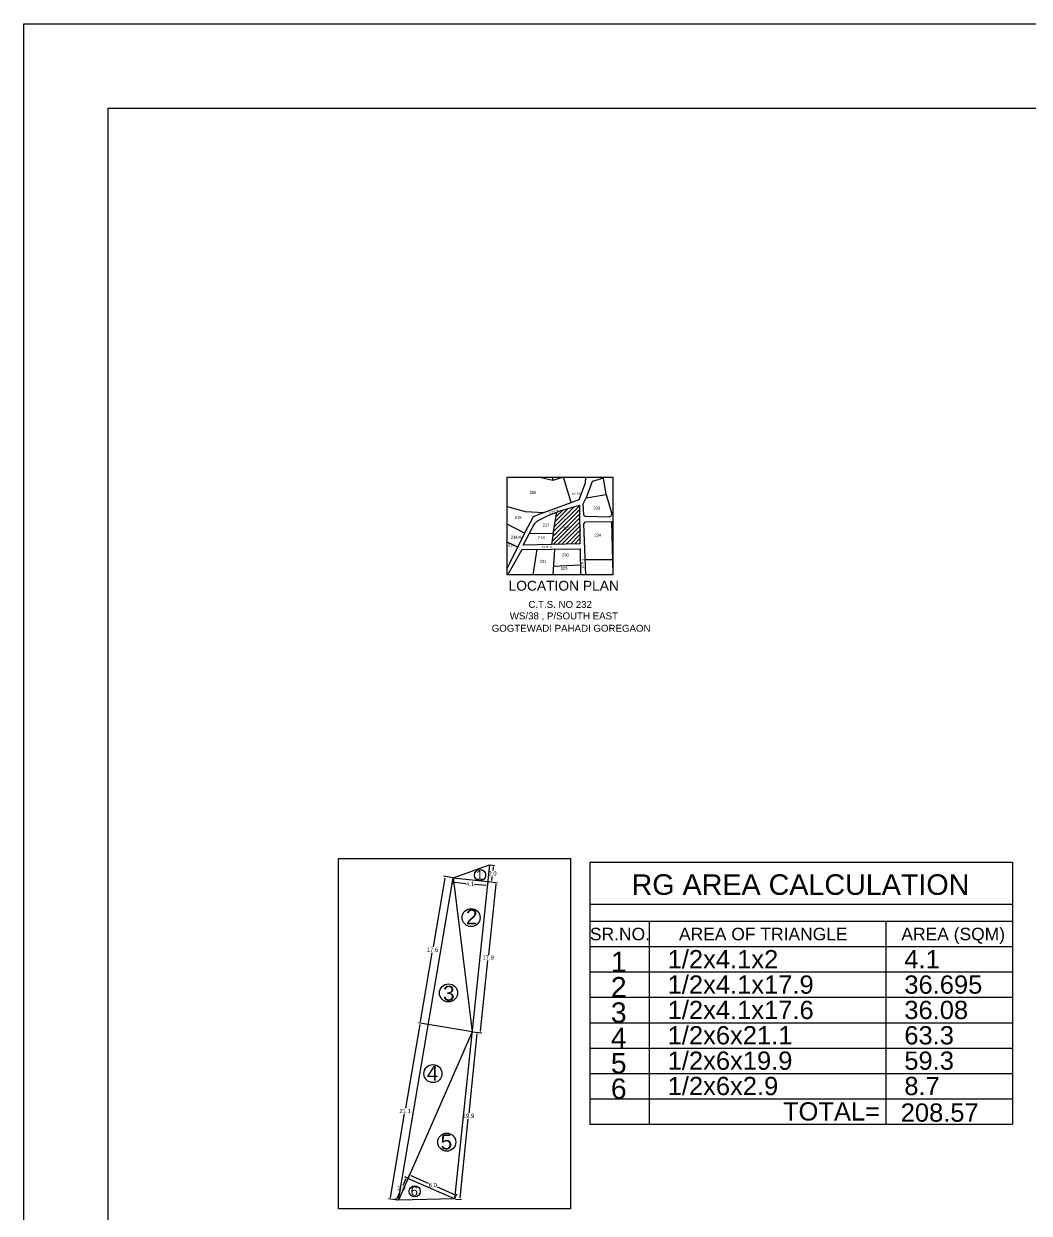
# Model space of a CAD drawing. Header units: metres. Extents: x 29392 to 32022, y 3934 to 33962.
# Drawn here: x 29391.8 to 29510.8, y 4387.8 to 4528.5 of the extents above; entities that cross this region are included whole.
import ezdxf

# ---------------------------------------------------------------- set-up
doc = ezdxf.new("R2010")
doc.units = ezdxf.units.M
doc.layers.add('text', color=7, linetype='Continuous', lineweight=5)
doc.styles.get("Standard").update_dxf_attribs({"font": 'arial.ttf'})
doc.dimstyles.get("Standard").update_dxf_attribs({"dimtxt": 0.1, "dimasz": 0.18, "dimexe": 0.18, "dimexo": 0.0625, "dimgap": 0.09, "dimtad": 0, "dimtih": 1, "dimtoh": 1, "dimdec": 1, "dimzin": 0, "dimdsep": 46, "dimtxsty": 'Standard', "dimcen": 0.09, "dimadec": 0, "dimazin": 0, "dimtfac": 1, "dimtdec": 1, "dimtofl": 0, "dimtmove": 0, "dimatfit": 3, "dimfxl": 1, "dimtolj": 1, "dimtzin": 0, "dimarcsym": 0})

# ---------------------------------------------------------------- blocks, each defined once
blk = doc.blocks.new('*D109')
at = {"color": 0, "lineweight": -2, "transparency": 16777216}
for p, q in [((29442.62, 4427.4), (29442.56, 4426.8)), ((29442.76, 4426.96), (29444.12, 4426.82)), ((29446.49, 4426.57), (29445.13, 4426.71)), ((29446.72, 4426.97), (29446.65, 4426.37))]:
    blk.add_line(p, q, dxfattribs=at)
at = {"color": 0, "transparency": 16777216}
for points in [[(29442.76, 4426.99), (29442.75, 4426.93), (29442.58, 4426.98)], [(29446.5, 4426.6), (29446.49, 4426.54), (29446.67, 4426.55)]]:
    blk.add_solid(points, dxfattribs=at)
at = {"layer": 'Defpoints', "color": 0, "transparency": 16777216}
for p in [(29442.63, 4427.47), (29446.67, 4426.55), (29446.72, 4427.04)]:
    blk.add_point(p, dxfattribs=at)
at = {"color": 0, "transparency": 16777216, "insert": (29444.62, 4426.76), "char_height": 0.5, "attachment_point": 5}
blk.add_mtext('\\A1;4.1', dxfattribs=at)
blk = doc.blocks.new('*D110')
at = {"color": 0, "lineweight": -2, "transparency": 16777216}
for p, q in [((29446.99, 4429.02), (29447.55, 4428.96)), ((29447.36, 4428.8), (29447.31, 4428.33)), ((29447.19, 4427.17), (29447.24, 4427.64)), ((29446.79, 4427.03), (29447.35, 4426.97))]:
    blk.add_line(p, q, dxfattribs=at)
at = {"color": 0, "transparency": 16777216}
for points in [[(29447.33, 4428.8), (29447.39, 4428.8), (29447.38, 4428.98)], [(29447.16, 4427.17), (29447.22, 4427.16), (29447.17, 4426.99)]]:
    blk.add_solid(points, dxfattribs=at)
at = {"layer": 'Defpoints', "color": 0, "transparency": 16777216}
for p in [(29446.93, 4429.03), (29447.38, 4428.98), (29446.72, 4427.04)]:
    blk.add_point(p, dxfattribs=at)
at = {"color": 0, "transparency": 16777216, "insert": (29447.27, 4427.98), "char_height": 0.5, "attachment_point": 5}
blk.add_mtext('\\A1;2.0', dxfattribs=at)
blk = doc.blocks.new('*D111')
at = {"color": 0, "lineweight": -2, "transparency": 16777216}
for p, q in [((29446.79, 4427.03), (29447.87, 4426.91)), ((29447.68, 4426.75), (29446.8, 4418.39)), ((29445.85, 4409.34), (29446.72, 4417.7)), ((29444.92, 4409.25), (29446.01, 4409.14))]:
    blk.add_line(p, q, dxfattribs=at)
at = {"color": 0, "transparency": 16777216}
for points in [[(29447.65, 4426.76), (29447.71, 4426.75), (29447.69, 4426.93)], [(29445.82, 4409.34), (29445.88, 4409.34), (29445.83, 4409.16)]]:
    blk.add_solid(points, dxfattribs=at)
at = {"layer": 'Defpoints', "color": 0, "transparency": 16777216}
for p in [(29446.72, 4427.04), (29444.86, 4409.26), (29445.83, 4409.16)]:
    blk.add_point(p, dxfattribs=at)
at = {"color": 0, "transparency": 16777216, "insert": (29446.76, 4418.05), "char_height": 0.5, "attachment_point": 5}
blk.add_mtext('\\A1;17.9', dxfattribs=at)
blk = doc.blocks.new('*D112')
at = {"color": 0, "lineweight": -2, "transparency": 16777216}
for p, q in [((29441.63, 4427.45), (29440.24, 4419.31)), ((29442.57, 4427.48), (29441.48, 4427.66)), ((29438.74, 4410.48), (29440.13, 4418.62)), ((29439.62, 4410.15), (29438.53, 4410.34))]:
    blk.add_line(p, q, dxfattribs=at)
at = {"color": 0, "transparency": 16777216}
for points in [[(29441.6, 4427.46), (29441.66, 4427.45), (29441.66, 4427.63)], [(29438.71, 4410.49), (29438.77, 4410.48), (29438.71, 4410.31)]]:
    blk.add_solid(points, dxfattribs=at)
at = {"layer": 'Defpoints', "color": 0, "transparency": 16777216}
for p in [(29441.66, 4427.63), (29442.63, 4427.47), (29439.68, 4410.14)]:
    blk.add_point(p, dxfattribs=at)
at = {"color": 0, "transparency": 16777216, "insert": (29440.18, 4418.97), "char_height": 0.5, "attachment_point": 5}
blk.add_mtext('\\A1;17.6', dxfattribs=at)
blk = doc.blocks.new('*D113')
at = {"color": 0, "lineweight": -2, "transparency": 16777216}
for p, q in [((29437.29, 4391.97), (29437.53, 4392.51)), ((29437.62, 4392.27), (29439.67, 4391.38)), ((29442.81, 4390), (29440.76, 4390.9)), ((29442.81, 4389.55), (29443.04, 4390.1))]:
    blk.add_line(p, q, dxfattribs=at)
at = {"color": 0, "transparency": 16777216}
for points in [[(29437.63, 4392.3), (29437.61, 4392.24), (29437.46, 4392.34)], [(29442.82, 4390.03), (29442.8, 4389.97), (29442.97, 4389.93)]]:
    blk.add_solid(points, dxfattribs=at)
at = {"layer": 'Defpoints', "color": 0, "transparency": 16777216}
for p in [(29437.27, 4391.91), (29442.78, 4389.5), (29442.97, 4389.93)]:
    blk.add_point(p, dxfattribs=at)
at = {"color": 0, "transparency": 16777216, "insert": (29440.21, 4391.14), "char_height": 0.5, "attachment_point": 5}
blk.add_mtext('\\A1;6.0', dxfattribs=at)
blk = doc.blocks.new('*D114')
at = {"color": 0, "lineweight": -2, "transparency": 16777216}
for p, q in [((29445.43, 4409.02), (29444.48, 4399.66)), ((29444.92, 4409.25), (29445.63, 4409.18)), ((29443.46, 4389.62), (29444.41, 4398.97)), ((29442.91, 4389.49), (29443.62, 4389.42))]:
    blk.add_line(p, q, dxfattribs=at)
at = {"color": 0, "transparency": 16777216}
for points in [[(29445.4, 4409.03), (29445.46, 4409.02), (29445.45, 4409.2)], [(29443.43, 4389.62), (29443.49, 4389.61), (29443.44, 4389.44)]]:
    blk.add_solid(points, dxfattribs=at)
at = {"layer": 'Defpoints', "color": 0, "transparency": 16777216}
for p in [(29444.86, 4409.26), (29445.45, 4409.2), (29442.85, 4389.5)]:
    blk.add_point(p, dxfattribs=at)
at = {"color": 0, "transparency": 16777216, "insert": (29444.44, 4399.32), "char_height": 0.5, "attachment_point": 5}
blk.add_mtext('\\A1;19.9', dxfattribs=at)
blk = doc.blocks.new('*D115')
at = {"color": 0, "lineweight": -2, "transparency": 16777216}
for p, q in [((29437.23, 4391.99), (29436.91, 4392.13)), ((29437.01, 4391.9), (29436.65, 4391.09)), ((29436.08, 4389.36), (29435.76, 4389.5)), ((29436, 4389.6), (29436.35, 4390.4))]:
    blk.add_line(p, q, dxfattribs=at)
at = {"color": 0, "transparency": 16777216}
for points in [[(29436.98, 4391.91), (29437.03, 4391.88), (29437.08, 4392.06)], [(29435.97, 4389.61), (29436.03, 4389.58), (29435.93, 4389.43)]]:
    blk.add_solid(points, dxfattribs=at)
at = {"layer": 'Defpoints', "color": 0, "transparency": 16777216}
for p in [(29437.29, 4391.97), (29435.93, 4389.43), (29436.14, 4389.34)]:
    blk.add_point(p, dxfattribs=at)
at = {"color": 0, "transparency": 16777216, "insert": (29436.5, 4390.75), "char_height": 0.5, "attachment_point": 5}
blk.add_mtext('\\A1;2.9', dxfattribs=at)
blk = doc.blocks.new('*D116')
at = {"color": 0, "lineweight": -2, "transparency": 16777216}
for p, q in [((29439.62, 4410.15), (29438.53, 4410.34)), ((29438.68, 4410.13), (29437, 4400.25)), ((29435.2, 4389.68), (29436.88, 4399.56)), ((29436.08, 4389.35), (29434.99, 4389.53))]:
    blk.add_line(p, q, dxfattribs=at)
at = {"color": 0, "transparency": 16777216}
for points in [[(29438.65, 4410.13), (29438.71, 4410.12), (29438.71, 4410.31)], [(29435.17, 4389.68), (29435.23, 4389.67), (29435.17, 4389.5)]]:
    blk.add_solid(points, dxfattribs=at)
at = {"layer": 'Defpoints', "color": 0, "transparency": 16777216}
for p in [(29438.71, 4410.31), (29439.68, 4410.14), (29436.14, 4389.34)]:
    blk.add_point(p, dxfattribs=at)
at = {"color": 0, "transparency": 16777216, "insert": (29436.94, 4399.9), "char_height": 0.5, "attachment_point": 5}
blk.add_mtext('\\A1;21.1', dxfattribs=at)

msp = doc.modelspace()

# ---------------------------------------------------------------- hatches: boundary and pattern name
at = {"layer": 'text'}
h = msp.add_hatch(dxfattribs=at)
h.set_pattern_fill('ANSI31', color=256, scale=0.11)
h.set_pattern_definition([(45, (379.59754, 348.0372), (-0.2469570433, 0.2469570433), [])])
h.paths.add_polyline_path([(29457.56, 4471.54), (29455.28, 4470.87), (29454.88, 4470.72), (29454.47, 4468.19), (29454.26, 4466.9), (29457.59, 4466.99)])
h.paths.add_polyline_path([(29455.52, 4468.57), (29456.5, 4468.57), (29456.5, 4469.09), (29455.52, 4469.09)], flags=24)

# ---------------------------------------------------------------- linework, layer by layer
for p, q in [((29391.82, 4528.5), (30232.82, 4528.5)), ((29391.82, 3934.5), (29391.82, 4528.5)), ((29401.82, 4518.5), (30222.82, 4518.5)), ((29401.82, 3944.5), (29401.82, 4518.5)), ((29454.43, 4474.49), (29452.69, 4474.86)), ((29458.25, 4465.15), (29461.53, 4465.15)), ((29458.8, 4429.35), (29508.8, 4429.35)), ((29458.8, 4429.35), (29458.8, 4398.35)), ((29508.8, 4429.35), (29508.8, 4398.35)), ((29442.63, 4427.47), (29444.86, 4409.26)), ((29442.63, 4427.47), (29446.72, 4427.04)), ((29458.8, 4424.35), (29508.8, 4424.35)), ((29458.8, 4422.35), (29508.8, 4422.35)), ((29465.8, 4422.35), (29465.8, 4398.35)), ((29493.8, 4422.35), (29493.8, 4398.35)), ((29458.8, 4419.35), (29508.8, 4419.35)), ((29458.8, 4416.35), (29508.8, 4416.35)), ((29458.8, 4413.35), (29508.8, 4413.35)), ((29458.8, 4410.35), (29508.8, 4410.35)), ((29444.86, 4409.26), (29436.14, 4389.34)), ((29444.86, 4409.26), (29439.68, 4410.14)), ((29458.8, 4407.35), (29508.8, 4407.35)), ((29458.8, 4404.35), (29508.8, 4404.35)), ((29458.8, 4401.35), (29508.8, 4401.35)), ((29458.8, 4398.35), (29508.8, 4398.35)), ((29442.78, 4389.5), (29437.27, 4391.91))]:
    msp.add_line(p, q)
for points in [[(29449, 4474.86), (29461.53, 4474.86), (29461.53, 4463.33), (29449, 4463.33)], [(29429.05, 4429.76), (29456.52, 4429.76), (29456.52, 4388.35), (29429.05, 4388.35)]]:
    msp.add_lwpolyline(points, close=True)
for points in [[(29453.36, 4470.7), (29456.57, 4471.87), (29455.68, 4474.86), (29454.43, 4474.49), (29454.43, 4474.86)], [(29456.57, 4471.87), (29457.54, 4472.23), (29458.27, 4474.22), (29458.33, 4474.86)], [(29460.73, 4472.81), (29460.4, 4474.76), (29459.05, 4474.34), (29458.37, 4472.42)], [(29449, 4471.39), (29451.14, 4470.8), (29453.36, 4470.7)], [(29453.36, 4470.7), (29452.08, 4470.19), (29451.08, 4468.26), (29449, 4464.12)], [(29454.47, 4468.19), (29454.88, 4470.72)], [(29458.1, 4469.35), (29458.26, 4469.58), (29461.36, 4469.62), (29461.53, 4463.33), (29458.32, 4463.33), (29458.1, 4469.35)], [(29451.08, 4468.26), (29449, 4469.3)], [(29451.64, 4468.23), (29454.47, 4468.19)], [(29454.47, 4468.19), (29454.26, 4466.9)], [(29450.29, 4466.59), (29449, 4467.2)], [(29449.08, 4463.33), (29450.65, 4466.1), (29450.77, 4466.32), (29457.63, 4466.4), (29457.67, 4463.33)], [(29452.54, 4466.34), (29452.03, 4463.33)], [(29454.61, 4466.36), (29454.41, 4463.33)], [(29454.48, 4464.35), (29457.66, 4464.52)]]:
    msp.add_lwpolyline(points)
for points in [[(29458.08, 4470.49), (29458.02, 4471.7), (29458.37, 4472.42), (29460.73, 4472.81), (29461.35, 4470.65, -0.431211), (29461.06, 4470.15), (29458.33, 4470.21, -0.445006), (29458.08, 4470.49, -1.212175)], [(29450.92, 4466.81), (29452.04, 4469, -0.107555), (29452.61, 4469.7), (29453.87, 4470.34), (29455.28, 4470.87), (29457.56, 4471.54), (29457.59, 4466.99), (29450.92, 4466.81)]]:
    msp.add_lwpolyline(points, format="xyb")
at = {"color": 114, "true_color": 0x139b48}
msp.add_lwpolyline([(29442.63, 4427.47), (29446.93, 4429.03), (29442.78, 4389.5), (29436.14, 4389.34), (29442.63, 4427.47)], dxfattribs=at)
for centre, radius in [((29445.81, 4427.8), 0.665), ((29444.74, 4422.78), 1.07), ((29442.07, 4413.87), 1.07), ((29440.23, 4404.33), 1.07), ((29441.86, 4396.22), 1.07), ((29438.07, 4390.4), 0.665)]:
    msp.add_circle(centre, radius)

# ---------------------------------------------------------------- texts
for s, height, p in [('216', 0.343, (29451.66, 4472.89)), ('233', 0.343, (29459.21, 4471.04)), ('215', 0.343, (29449.9, 4469.94)), ('217', 0.343, (29453.2, 4469.03)), ('232', 0.343, (29455.61, 4468.66)), ('234', 0.343, (29459.34, 4467.85)), ('214', 0.343, (29449.11, 4466.67)), ('214/A', 0.343, (29449.45, 4467.61)), ('218', 0.343, (29452.65, 4467.54)), ('13.60 M', 0.222, (29453.14, 4466.51)), ('230', 0.343, (29455.5, 4465.5)), ('231', 0.343, (29452.86, 4464.72)), ('229', 0.343, (29455.34, 4463.91)), ('LOCATION PLAN', 1.1675, (29449.18, 4461.45)), ('1', 1.1, (29445.33, 4427.25)), ('RG AREA CALCULATION', 2.4289, (29463.73, 4425.47)), ('2', 1.77, (29444.13, 4421.98)), ('SR.NO.', 1.477, (29458.8, 4420.1)), ('AREA OF TRIANGLE', 1.4768, (29469.34, 4420.1)), ('AREA (SQM)', 1.477, (29495.65, 4420.1)), ('1/2x4.1x2', 2.16, (29468, 4416.78)), ('4.1', 2.16, (29496, 4416.78)), ('1', 2.4, (29461.28, 4416.35)), ('1/2x4.1x17.9', 2.16, (29468, 4413.78)), ('36.695', 2.16, (29496, 4413.78)), ('3', 1.77, (29441.42, 4412.95)), ('2', 2.4, (29461.28, 4413.35)), ('3', 2.4, (29461.28, 4410.35)), ('1/2x4.1x17.6', 2.16, (29468, 4410.78)), ('36.08', 2.16, (29496, 4410.78)), ('4', 2.4, (29461.28, 4407.35)), ('1/2x6x21.1', 2.16, (29468, 4407.78)), ('63.3', 2.16, (29496, 4407.78)), ('5', 2.4, (29461.28, 4404.35)), ('1/2x6x19.9', 2.16, (29468, 4404.78)), ('59.3', 2.16, (29496, 4404.78)), ('4', 1.77, (29439.5, 4403.51)), ('6', 2.4, (29461.28, 4401.35)), ('1/2x6x2.9', 2.16, (29468, 4401.78)), ('8.7', 2.16, (29496, 4401.78)), ('TOTAL=', 2.16, (29481.64, 4398.78)), ('208.57', 2.16, (29495.57, 4398.64)), ('5', 1.77, (29441.13, 4395.36)), ('6', 1.1, (29437.6, 4389.88))]:
    msp.add_text(s, height=height).set_placement(p)
for rotation, p in [(21.3898, (29454, 4470.48)), (90.9047, (29458.06, 4464.1))]:
    msp.add_text('13.60 M', height=0.222, rotation=rotation).set_placement(p)
at = {"layer": 'text'}
msp.add_text('EP-PS', height=0.238, rotation=2.7223, dxfattribs=at).set_placement((29456.69, 4472.76))
for s, p in [('C.T.S. NO 232', (29451.52, 4459.41)), ('WS/38 , P/SOUTH EAST', (29449.32, 4458.05)), ('GOGTEWADI PAHADI GOREGAON', (29447.18, 4456.59))]:
    msp.add_text(s, height=0.8207, dxfattribs=at).set_placement(p)

# ---------------------------------------------------------------- dimensions: what is measured, and where the dimension line sits
for p1, p2, distance, picture, middle in [((29446.72, 4427.04), (29446.93, 4429.03), -0.45, '*D110', (29447.27, 4427.98)), ((29439.68, 4410.14), (29442.63, 4427.47), 0.98, '*D112', (29440.18, 4418.97)), ((29442.63, 4427.47), (29446.72, 4427.04), -0.49, '*D109', (29444.62, 4426.76)), ((29446.72, 4427.04), (29444.86, 4409.26), 0.98, '*D111', (29446.76, 4418.05)), ((29436.14, 4389.34), (29439.68, 4410.14), 0.98, '*D116', (29436.94, 4399.9)), ((29442.85, 4389.5), (29444.86, 4409.26), -0.59, '*D114', (29444.44, 4399.32)), ((29437.29, 4391.97), (29436.14, 4389.34), -0.23, '*D115', (29436.5, 4390.75)), ((29437.27, 4391.91), (29442.78, 4389.5), 0.47, '*D113', (29440.21, 4391.14))]:
    dim = msp.add_aligned_dim(p1=p1, p2=p2, distance=distance, dimstyle='Standard', override={"dimtxt": 0.5})
    dim.commit()
    dim.dimension.update_dxf_attribs({"geometry": picture, "text_midpoint": middle})

doc.saveas('drawing.dxf')
